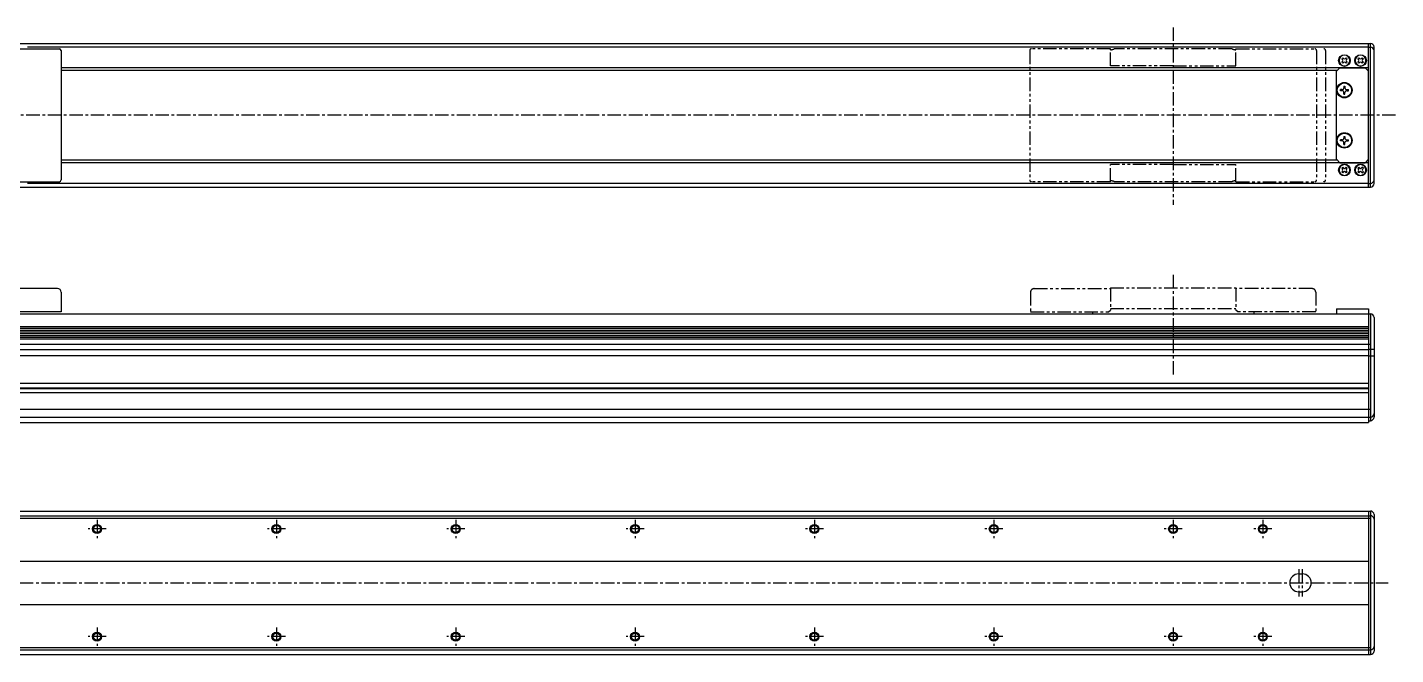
# Model space of a CAD drawing. Extents: x -644 to 599, y 141 to 558.
# Drawn here: x -164 to 599, y 208 to 558 of the extents above; entities that cross this region are included whole.
import ezdxf

# ---------------------------------------------------------------- set-up
doc = ezdxf.new("R2010")
doc.units = 0
for name, pattern in [('CENTER', [12, 7.5, -1.5, 1.5, -1.5]), ('CONTINOUS', [0]), ('PHANTOM', [15, 7.5, -1.5, 1.5, -1.5, 1.5, -1.5])]:
    doc.linetypes.add(name, pattern=pattern)
doc.layers.get('0').update_dxf_attribs({"linetype": 'CONTINUOUS'})
doc.layers.add('CENTER', color=1, linetype='CENTER')

msp = doc.modelspace()

# ---------------------------------------------------------------- linework, layer by layer
at = {"color": 7, "linetype": 'CONTINOUS'}
for p, q in [((-470.77, 548.73), (585.23, 548.73)), ((-189.77, 545.73), (-145.77, 545.73)), ((584.23, 546.66), (-163.62, 546.66)), ((-144.77, 544.73), (-144.77, 472.73)), ((584.23, 468.73), (584.23, 548.73)), ((584.23, 546.66), (585.23, 546.66)), ((585.23, 468.73), (585.23, 548.73)), ((587.23, 470.73), (587.23, 546.73)), ((584.23, 535.23), (-144.77, 535.23)), ((566.23, 533.23), (568.23, 535.23)), ((568.23, 535.23), (582.23, 535.23)), ((569.19, 540.17), (569.79, 540.77)), ((569.6, 539.76), (569.19, 540.17)), ((569.19, 538.29), (569.6, 538.71)), ((569.79, 537.69), (569.19, 538.29)), ((569.79, 540.77), (570.2, 540.36)), ((570.2, 538.11), (569.79, 537.69)), ((571.25, 540.36), (571.66, 540.77)), ((571.66, 537.69), (571.25, 538.11)), ((571.66, 540.77), (572.27, 540.17)), ((572.27, 538.29), (571.66, 537.69)), ((572.27, 540.17), (571.85, 539.76)), ((571.85, 538.71), (572.27, 538.29)), ((578.19, 540.17), (578.79, 540.77)), ((578.6, 539.76), (578.19, 540.17)), ((578.19, 538.29), (578.6, 538.71)), ((578.79, 537.69), (578.19, 538.29)), ((578.79, 540.77), (579.2, 540.36)), ((579.2, 538.11), (578.79, 537.69)), ((580.25, 540.36), (580.66, 540.77)), ((580.66, 537.69), (580.25, 538.11)), ((580.66, 540.77), (581.27, 540.17)), ((581.27, 538.29), (580.66, 537.69)), ((581.27, 540.17), (580.85, 539.76)), ((580.85, 538.71), (581.27, 538.29)), ((584.23, 533.23), (582.23, 535.23)), ((566.73, 533.73), (-144.77, 533.73)), ((566.23, 484.23), (566.23, 533.23)), ((584.23, 484.23), (584.23, 533.23)), ((568.53, 522.42), (568.53, 523.05)), ((569.47, 523.05), (568.53, 523.05)), ((569.47, 522.42), (568.53, 522.42)), ((570.41, 524.93), (570.41, 523.99)), ((570.41, 524.93), (571.04, 524.93)), ((570.41, 520.53), (570.41, 521.48)), ((570.41, 520.53), (571.04, 520.53)), ((571.04, 524.93), (571.04, 523.99)), ((571.04, 520.53), (571.04, 521.48)), ((571.98, 523.05), (572.93, 523.05)), ((571.98, 522.42), (572.93, 522.42)), ((572.93, 522.42), (572.93, 523.05)), ((570.41, 496.93), (570.41, 495.99)), ((570.41, 496.93), (571.04, 496.93)), ((571.04, 496.93), (571.04, 495.99)), ((568.53, 494.42), (568.53, 495.05)), ((569.47, 495.05), (568.53, 495.05)), ((569.47, 494.42), (568.53, 494.42)), ((570.41, 492.53), (570.41, 493.48)), ((570.41, 492.53), (571.04, 492.53)), ((571.04, 492.53), (571.04, 493.48)), ((571.98, 495.05), (572.93, 495.05)), ((571.98, 494.42), (572.93, 494.42)), ((572.93, 494.42), (572.93, 495.05)), ((566.73, 483.73), (-144.77, 483.73)), ((584.23, 482.23), (-144.77, 482.23)), ((568.23, 482.23), (566.23, 484.23)), ((568.23, 482.23), (582.23, 482.23)), ((582.23, 482.23), (584.23, 484.23)), ((569.79, 479.77), (569.19, 479.17)), ((569.19, 479.17), (569.6, 478.76)), ((569.6, 477.71), (569.19, 477.29)), ((569.19, 477.29), (569.79, 476.69)), ((570.2, 479.36), (569.79, 479.77)), ((569.79, 476.69), (570.2, 477.11)), ((571.66, 479.77), (571.25, 479.36)), ((571.25, 477.11), (571.66, 476.69)), ((572.27, 479.17), (571.66, 479.77)), ((571.66, 476.69), (572.27, 477.29)), ((571.85, 478.76), (572.27, 479.17)), ((572.27, 477.29), (571.85, 477.71)), ((578.79, 479.77), (578.19, 479.17)), ((578.19, 479.17), (578.6, 478.76)), ((578.6, 477.71), (578.19, 477.29)), ((578.19, 477.29), (578.79, 476.69)), ((579.2, 479.36), (578.79, 479.77)), ((578.79, 476.69), (579.2, 477.11)), ((580.66, 479.77), (580.25, 479.36)), ((580.25, 477.11), (580.66, 476.69)), ((581.27, 479.17), (580.66, 479.77)), ((580.66, 476.69), (581.27, 477.29)), ((580.85, 478.76), (581.27, 479.17)), ((581.27, 477.29), (580.85, 477.71)), ((-470.77, 468.73), (585.23, 468.73)), ((-189.77, 471.73), (-145.77, 471.73)), ((584.23, 470.8), (-163.62, 470.8)), ((584.23, 470.8), (585.23, 470.8)), ((-146.77, 412.16), (-189.77, 412.16)), ((-144.77, 410.16), (-144.77, 399.16)), ((-470.77, 398.06), (585.23, 398.06)), ((-144.77, 399.16), (-188.77, 399.16)), ((566.23, 400.96), (584.23, 400.96)), ((566.23, 400.96), (566.23, 398.06)), ((584.23, 400.96), (584.23, 398.06)), ((584.23, 398.06), (584.23, 337.56)), ((585.23, 398.06), (585.23, 338.56)), ((-469.77, 391.04), (584.23, 391.04)), ((-469.77, 390.05), (584.23, 390.05)), ((587.23, 396.06), (587.23, 340.56)), ((-469.77, 389.06), (584.23, 389.06)), ((-469.77, 388.06), (584.23, 388.06)), ((-469.77, 387.07), (584.23, 387.07)), ((-469.77, 386.08), (584.23, 386.08)), ((-469.77, 385.09), (584.23, 385.09)), ((-469.77, 384.09), (584.23, 384.09)), ((-470.77, 381.18), (585.23, 381.18)), ((-469.77, 378.31), (584.23, 378.31)), ((-469.77, 374.81), (584.23, 374.81)), ((584.23, 378.46), (587.23, 378.46)), ((584.23, 374.66), (587.23, 374.66)), ((-472.77, 359.4), (584.23, 359.4)), ((-472.77, 354.33), (584.23, 354.33)), ((-469.77, 356.86), (584.23, 356.86)), ((-469.77, 356.56), (584.23, 356.56)), ((-470.77, 345.06), (585.23, 345.06)), ((-470.77, 340.56), (585.23, 340.56)), ((-469.77, 337.56), (584.23, 337.56)), ((584.23, 338.56), (585.23, 338.56)), ((-470.77, 288.25), (585.23, 288.25)), ((-470.77, 285.65), (585.23, 285.65)), ((-470.77, 284.25), (585.23, 284.25)), ((584.23, 288.25), (584.23, 208.25)), ((585.23, 288.25), (585.23, 208.25)), ((587.23, 286.25), (587.23, 210.25)), ((-469.77, 260.25), (584.23, 260.25)), ((545.23, 253.25), (547.23, 253.25)), ((545.23, 243.25), (547.23, 243.25)), ((-469.77, 236.25), (584.23, 236.25)), ((-470.77, 212.25), (585.23, 212.25)), ((-470.77, 210.85), (585.23, 210.85)), ((-470.77, 208.25), (585.23, 208.25))]:
    msp.add_line(p, q, dxfattribs=at)
at = {"color": 3, "linetype": 'PHANTOM'}
for p, q in [((395.23, 544.73), (395.23, 472.73)), ((440.23, 545.73), (396.23, 545.73)), ((440.23, 536.23), (440.23, 545.73)), ((508.05, 545.73), (442.41, 545.73)), ((510.23, 545.73), (554.23, 545.73)), ((510.23, 536.23), (510.23, 545.73)), ((555.23, 544.73), (555.23, 472.73)), ((560.23, 544.73), (560.23, 472.73)), ((475.23, 536.23), (440.23, 536.23)), ((475.23, 536.23), (510.23, 536.23)), ((475.23, 481.23), (440.23, 481.23)), ((440.23, 471.73), (440.23, 481.23)), ((475.23, 481.23), (510.23, 481.23)), ((510.23, 471.73), (510.23, 481.23)), ((440.23, 471.73), (396.23, 471.73)), ((508.05, 471.73), (442.41, 471.73)), ((510.23, 471.73), (554.23, 471.73)), ((397.73, 412.16), (440.23, 412.16)), ((440.23, 412.56), (510.23, 412.56)), ((440.23, 412.56), (440.23, 400.16)), ((510.23, 412.56), (510.23, 400.16)), ((552.73, 412.16), (510.23, 412.16)), ((395.73, 410.16), (395.73, 399.16)), ((554.73, 410.16), (554.73, 399.16)), ((395.73, 399.16), (439.23, 399.16)), ((430.23, 399.16), (430.23, 398.06)), ((439.23, 399.16), (440.23, 400.16)), ((440.23, 401.09), (510.23, 401.09)), ((511.23, 399.16), (510.23, 400.16)), ((554.73, 399.16), (511.23, 399.16)), ((520.23, 399.16), (520.23, 398.06))]:
    msp.add_line(p, q, dxfattribs=at)
at = {"color": 7, "linetype": 'CONTINOUS'}
for centre, radius in [((570.73, 539.23), 3.25), ((579.73, 539.23), 3.25), ((570.73, 522.73), 4.3), ((570.73, 522.73), 4), ((570.73, 494.73), 4.3), ((570.73, 494.73), 4), ((570.73, 478.23), 3.25), ((579.73, 478.23), 3.25), ((-124.77, 278.25), 2.5), ((-124.77, 278.25), 2), ((-24.77, 278.25), 2.5), ((-24.77, 278.25), 2), ((75.23, 278.25), 2.5), ((75.23, 278.25), 2), ((175.23, 278.25), 2.5), ((175.23, 278.25), 2), ((275.23, 278.25), 2.5), ((275.23, 278.25), 2), ((375.23, 278.25), 2.5), ((375.23, 278.25), 2), ((475.23, 278.25), 2.5), ((475.23, 278.25), 2), ((525.23, 278.25), 2.5), ((525.23, 278.25), 2), ((-124.77, 218.25), 2.5), ((-124.77, 218.25), 2), ((-24.77, 218.25), 2.5), ((-24.77, 218.25), 2), ((75.23, 218.25), 2.5), ((75.23, 218.25), 2), ((175.23, 218.25), 2.5), ((175.23, 218.25), 2), ((275.23, 218.25), 2.5), ((275.23, 218.25), 2), ((375.23, 218.25), 2.5), ((375.23, 218.25), 2), ((475.23, 218.25), 2.5), ((475.23, 218.25), 2), ((525.23, 218.25), 2.5), ((525.23, 218.25), 2)]:
    msp.add_circle(centre, radius, dxfattribs=at)
for centre, radius, start, end in [((-145.77, 544.73), 1, 0, 90), ((570.73, 539.23), 3, 0.00029, 0), ((579.73, 539.23), 3, 0.00029, 0), ((585.23, 546.73), 2, 0, 90), ((585.23, 544.66), 2, 0, 90), ((569.08, 539.23), 0.742, 315, 44.99994), ((570.73, 540.88), 0.742, 225, 314.99996), ((570.73, 537.58), 0.742, 44.99997, 134.99995), ((572.38, 539.23), 0.742, 134.99996, 224.99995), ((578.08, 539.23), 0.742, 315, 44.99994), ((579.73, 540.88), 0.742, 225, 314.99996), ((579.73, 537.58), 0.742, 44.99997, 134.99995), ((581.38, 539.23), 0.742, 134.99996, 224.99995), ((569.47, 523.99), 0.94, 269.99996, 0), ((569.47, 521.48), 0.94, 0.00003, 90.00006), ((571.98, 523.99), 0.94, 179.99998, 270.00002), ((571.98, 521.48), 0.94, 90.00001, 180.00005), ((569.47, 495.99), 0.94, 269.99996, 0), ((571.98, 495.99), 0.94, 179.99998, 270.00002), ((569.47, 493.48), 0.94, 0.00003, 90.00006), ((571.98, 493.48), 0.94, 90.00001, 180.00005), ((570.73, 478.23), 3, 0, 359.99971), ((579.73, 478.23), 3, 0, 359.99971), ((569.08, 478.23), 0.742, 315.00006, 45), ((570.73, 479.88), 0.742, 225.00005, 315.00003), ((570.73, 476.58), 0.742, 45.00004, 135), ((572.38, 478.23), 0.742, 135.00005, 225.00004), ((578.08, 478.23), 0.742, 315.00006, 45), ((579.73, 479.88), 0.742, 225.00005, 315.00003), ((579.73, 476.58), 0.742, 45.00004, 135), ((581.38, 478.23), 0.742, 135.00005, 225.00004), ((-145.77, 472.73), 1, 270, 0), ((585.23, 472.8), 2, 270, 0), ((585.23, 470.73), 2, 270, 0), ((-146.77, 410.16), 2, 0, 90), ((585.23, 396.06), 2, 0, 90), ((585.23, 342.56), 2, 270, 0), ((585.23, 340.56), 2, 270, 0), ((585.23, 286.25), 2, 0, 90), ((585.23, 283.65), 2, 0, 90), ((545.23, 248.25), 5, 90, 270), ((547.23, 248.25), 5, 270, 90), ((585.23, 212.85), 2, 270, 0), ((585.23, 210.25), 2, 270, 0)]:
    msp.add_arc(centre, radius, start, end, dxfattribs=at)
at = {"color": 3, "linetype": 'PHANTOM'}
for centre, radius, start, end in [((396.23, 544.73), 1, 90, 180), ((440.23, 550.23), 5, 270, 295.84193), ((510.23, 550.23), 5, 244.15807, 270), ((554.23, 544.73), 1, 0, 90), ((559.23, 544.73), 1, 0, 90), ((396.23, 472.73), 1, 180, 270), ((440.23, 467.23), 5, 64.15807, 90), ((510.23, 467.23), 5, 90, 115.84193), ((554.23, 472.73), 1, 270, 0), ((559.23, 472.73), 1, 270, 0), ((397.73, 410.16), 2, 90, 180), ((552.73, 410.16), 2, 0, 90)]:
    msp.add_arc(centre, radius, start, end, dxfattribs=at)
at = {"layer": 'CENTER', "color": 1, "linetype": 'CENTER'}
for p, q in [((475.23, 557.68), (475.23, 458.91)), ((599.28, 508.73), (-509.96, 508.73)), ((475.23, 419.76), (475.23, 363.18)), ((-124.77, 283.29), (-124.77, 273.21)), ((-24.77, 283.29), (-24.77, 273.21)), ((75.23, 283.29), (75.23, 273.21)), ((175.23, 283.29), (175.23, 273.21)), ((275.23, 283.29), (275.23, 273.21)), ((375.23, 283.29), (375.23, 273.21)), ((475.23, 283.29), (475.23, 273.21)), ((525.23, 283.29), (525.23, 273.21)), ((-119.73, 278.25), (-129.81, 278.25)), ((-19.73, 278.25), (-29.81, 278.25)), ((80.27, 278.25), (70.19, 278.25)), ((180.27, 278.25), (170.19, 278.25)), ((280.27, 278.25), (270.19, 278.25)), ((380.27, 278.25), (370.19, 278.25)), ((480.27, 278.25), (470.19, 278.25)), ((530.27, 278.25), (520.19, 278.25)), ((545.23, 255.79), (545.23, 240.71)), ((547.23, 255.79), (547.23, 240.71)), ((-515.8, 248.25), (595.16, 248.25)), ((-124.77, 223.29), (-124.77, 213.21)), ((-24.77, 223.29), (-24.77, 213.21)), ((75.23, 223.29), (75.23, 213.21)), ((175.23, 223.29), (175.23, 213.21)), ((275.23, 223.29), (275.23, 213.21)), ((375.23, 223.29), (375.23, 213.21)), ((475.23, 223.29), (475.23, 213.21)), ((525.23, 223.29), (525.23, 213.21)), ((-119.73, 218.25), (-129.81, 218.25)), ((-19.73, 218.25), (-29.81, 218.25)), ((80.27, 218.25), (70.19, 218.25)), ((180.27, 218.25), (170.19, 218.25)), ((280.27, 218.25), (270.19, 218.25)), ((380.27, 218.25), (370.19, 218.25)), ((480.27, 218.25), (470.19, 218.25)), ((530.27, 218.25), (520.19, 218.25))]:
    msp.add_line(p, q, dxfattribs=at)

doc.saveas('drawing.dxf')
